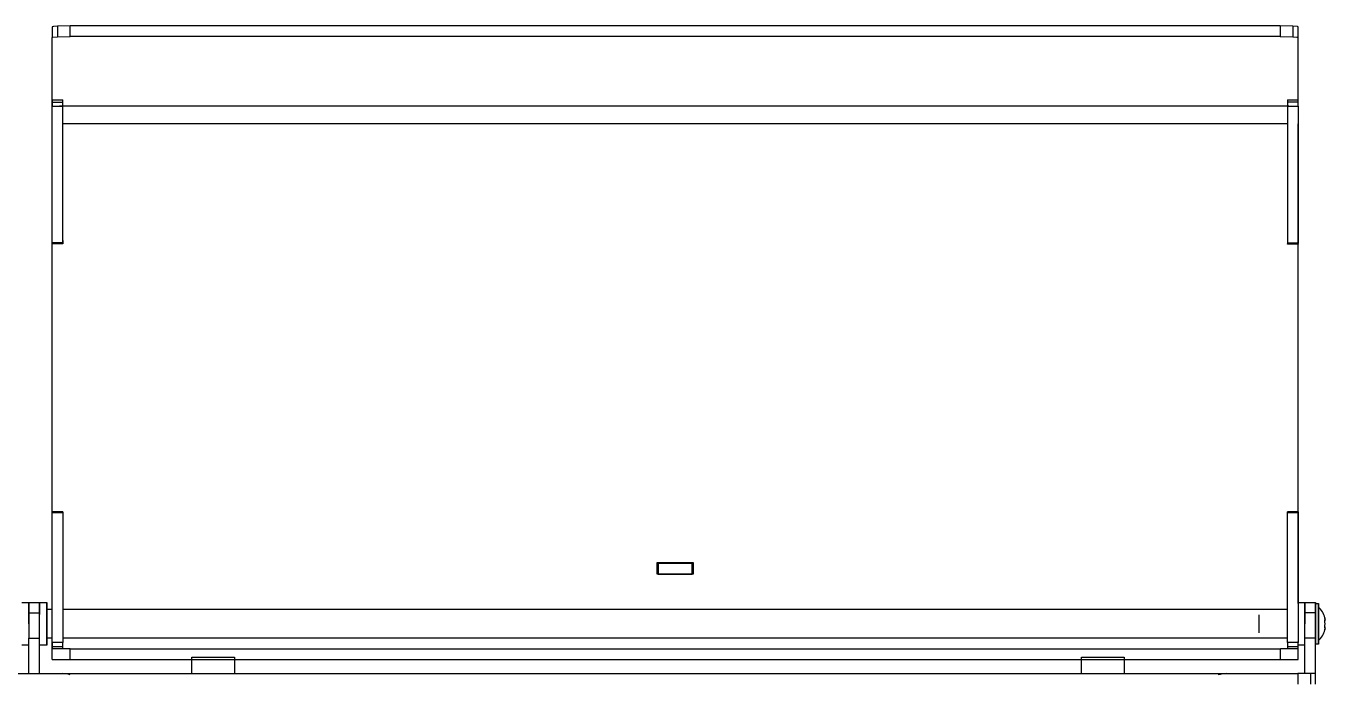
# Model space of a CAD drawing. Header units: millimetres. Extents: x 10366 to 18128, y 24546 to 29685.
# Drawn here: x 12847.2 to 13212.1, y 28452.7 to 28635.9 of the extents above; entities that cross this region are included whole.
import ezdxf

# ---------------------------------------------------------------- set-up
doc = ezdxf.new("R2010")
doc.units = ezdxf.units.MM
doc.header["$LTSCALE"] = 3
doc.layers.add('DomyÅ›lny', color=7, linetype='Continuous')

msp = doc.modelspace()

# ---------------------------------------------------------------- linework, layer by layer
at = {"layer": 'DomyÅ›lny'}
for p, q in [((12856.08, 28635.86), (12856.08, 28632.87)), ((12859.63, 28632.94), (12859.63, 28635.94)), ((13199.57, 28635.94), (12859.63, 28635.94)), ((13199.57, 28635.94), (13199.57, 28632.94)), ((13203.13, 28635.86), (13203.13, 28632.87)), ((12854.6, 28635.68), (12854.6, 28632.68)), ((12854.6, 28613.43), (12854.6, 28632.68)), ((13199.57, 28632.94), (12859.63, 28632.94)), ((13204.6, 28632.68), (13204.6, 28635.68)), ((13204.6, 28613.43), (13204.6, 28632.68)), ((12854.6, 28615.14), (12857.6, 28615.14)), ((12854.6, 28614.56), (12857.6, 28614.56)), ((13201.6, 28615.14), (13204.6, 28615.14)), ((13204.6, 28614.56), (13201.6, 28614.56)), ((12854.6, 28574.99), (12854.6, 28613.45)), ((12854.6, 28613.45), (12857.6, 28613.45)), ((13201.99, 28613.43), (12856.59, 28613.43)), ((12857.6, 28574.99), (12857.6, 28613.45)), ((13201.6, 28613.45), (13204.6, 28613.45)), ((13201.6, 28613.45), (13201.6, 28574.94)), ((13204.6, 28613.45), (13204.6, 28574.94)), ((12854.6, 28471.62), (12854.6, 28608.41)), ((13201.6, 28608.41), (12857.6, 28608.41)), ((13204.6, 28473.66), (13204.6, 28608.41)), ((12857.6, 28574.99), (12854.6, 28574.99)), ((12857.6, 28574.68), (12854.6, 28574.68)), ((13204.6, 28574.94), (13201.6, 28574.94)), ((13204.6, 28574.63), (13201.6, 28574.63)), ((12854.6, 28499.52), (12857.6, 28499.52)), ((12854.6, 28499.45), (12857.6, 28499.45)), ((12854.6, 28462.65), (12854.6, 28499.23)), ((12854.6, 28499.23), (12857.6, 28499.23)), ((12857.6, 28499.23), (12857.6, 28462.65)), ((13201.6, 28499.52), (13204.6, 28499.52)), ((13201.6, 28499.45), (13204.6, 28499.45)), ((13201.6, 28499.23), (13204.6, 28499.23)), ((13201.6, 28462.65), (13201.6, 28499.23)), ((13204.6, 28499.23), (13204.6, 28462.65)), ((13024.57, 28481.94), (13024.57, 28485.14)), ((13024.57, 28485.14), (13034.63, 28485.14)), ((13034.35, 28484.94), (13024.85, 28484.94)), ((13024.85, 28484.94), (13024.85, 28481.94)), ((13034.35, 28481.94), (13034.35, 28484.94)), ((13034.63, 28485.14), (13034.63, 28481.94)), ((13034.63, 28481.94), (13024.57, 28481.94)), ((13024.85, 28481.94), (13034.35, 28481.94)), ((12846.04, 28473.91), (12848.04, 28473.91)), ((12848.04, 28473.91), (12851.04, 28473.91)), ((12851.04, 28473.91), (12853.04, 28473.91)), ((12854.6, 28471.94), (12853.04, 28471.94)), ((13201.6, 28471.94), (12857.6, 28471.94)), ((13204.6, 28473.94), (13206.6, 28473.94)), ((13206.49, 28473.94), (13209.49, 28473.94)), ((13209.51, 28473.69), (13210.31, 28473.69)), ((12848.04, 28470.99), (12851.04, 28470.99)), ((13209.49, 28471.01), (13206.49, 28471.01)), ((12854.6, 28460.94), (12854.6, 28464.47)), ((12848.04, 28461.91), (12846.04, 28461.91)), ((12848.04, 28453.91), (12848.04, 28463.91)), ((12848.04, 28463.91), (12851.04, 28463.91)), ((12851.04, 28453.91), (12851.04, 28463.91)), ((12853.04, 28461.91), (12851.04, 28461.91)), ((12854.6, 28463.94), (12853.04, 28463.94)), ((12857.6, 28462.65), (12854.6, 28462.65)), ((12854.6, 28461.56), (12857.6, 28461.56)), ((12854.6, 28457.94), (12854.6, 28460.94)), ((13201.6, 28463.94), (12857.6, 28463.94)), ((12859.6, 28460.94), (13199.6, 28460.94)), ((12859.6, 28457.94), (12859.6, 28460.94)), ((13199.6, 28457.94), (13199.6, 28460.94)), ((13204.6, 28462.65), (13201.6, 28462.65)), ((13201.6, 28461.56), (13204.6, 28461.56)), ((13204.6, 28460.94), (13204.6, 28462.94)), ((13206.6, 28461.94), (13204.6, 28461.94)), ((13204.6, 28457.94), (13204.6, 28460.94)), ((13209.49, 28463.94), (13206.49, 28463.94)), ((13206.49, 28453.94), (13206.49, 28463.94)), ((13209.49, 28453.94), (13209.49, 28463.94)), ((13210.31, 28462.19), (13209.51, 28462.19)), ((12859.6, 28457.94), (13199.6, 28457.94)), ((12893.76, 28453.94), (12893.76, 28458.54)), ((12905.76, 28458.54), (12905.76, 28453.94)), ((13143.76, 28453.94), (13143.76, 28458.54)), ((13155.76, 28458.54), (13155.76, 28453.94)), ((12134.49, 28453.94), (13204.49, 28453.94)), ((13204.49, 28453.94), (13204.49, 28450.94)), ((13208.03, 28453.94), (13208.03, 28450.94)), ((13209.49, 28450.94), (13209.49, 28453.94))]:
    msp.add_line(p, q, dxfattribs=at)
for points in [[(12856.08, 28635.86, 0), (12854.96, 28635.77, 0), (12854.69, 28635.72, 0), (12854.65, 28635.71, 0), (12854.62, 28635.7, 0), (12854.61, 28635.69, 0), (12854.61, 28635.69, 0), (12854.61, 28635.69, 0), (12854.61, 28635.69, 0), (12854.6, 28635.68, 0), (12854.6, 28635.68, 0), (12854.6, 28635.68, 0), (12854.6, 28635.68, 0), (12854.6, 28635.68, 0)], [(12859.63, 28635.94, 0), (12856.08, 28635.86, 0)], [(13203.13, 28635.86, 0), (13199.57, 28635.94, 0)], [(13204.6, 28635.68, 0), (13204.6, 28635.68, 0), (13204.6, 28635.68, 0), (13204.6, 28635.68, 0), (13204.6, 28635.68, 0), (13204.6, 28635.69, 0), (13204.6, 28635.69, 0), (13204.59, 28635.69, 0), (13204.59, 28635.69, 0), (13204.58, 28635.7, 0), (13204.57, 28635.71, 0), (13204.54, 28635.72, 0), (13204.43, 28635.75, 0), (13203.13, 28635.86, 0)], [(12854.6, 28632.68, 0), (12854.6, 28632.68, 0), (12854.6, 28632.68, 0), (12854.6, 28632.69, 0), (12854.6, 28632.69, 0), (12854.6, 28632.69, 0), (12854.61, 28632.69, 0), (12854.61, 28632.7, 0), (12854.61, 28632.7, 0), (12854.62, 28632.71, 0), (12854.64, 28632.71, 0), (12854.67, 28632.72, 0), (12854.77, 28632.75, 0), (12856.08, 28632.87, 0)], [(12856.08, 28632.87, 0), (12859.63, 28632.94, 0)], [(13199.57, 28632.94, 0), (13203.13, 28632.87, 0)], [(13203.13, 28632.87, 0), (13204.22, 28632.78, 0), (13204.51, 28632.73, 0), (13204.55, 28632.72, 0), (13204.58, 28632.71, 0), (13204.59, 28632.7, 0), (13204.59, 28632.7, 0), (13204.6, 28632.69, 0), (13204.6, 28632.69, 0), (13204.6, 28632.69, 0), (13204.6, 28632.69, 0), (13204.6, 28632.68, 0), (13204.6, 28632.68, 0), (13204.6, 28632.68, 0)], [(12854.6, 28615.14, 0), (12854.6, 28615.14, 0), (12854.6, 28615.14, 0), (12854.6, 28615.14, 0), (12854.6, 28615.14, 0), (12854.6, 28615.14, 0), (12854.6, 28615.14, 0), (12854.6, 28615.14, 0), (12854.6, 28615.14, 0), (12854.6, 28615.14, 0), (12854.6, 28615.14, 0), (12854.6, 28615.14, 0), (12854.6, 28615.14, 0), (12854.6, 28615.14, 0), (12854.6, 28615.14, 0), (12854.6, 28615.14, 0), (12854.6, 28615.14, 0), (12854.6, 28615.14, 0), (12854.6, 28615.14, 0), (12854.6, 28615.14, 0), (12854.6, 28615.14, 0), (12854.6, 28615.14, 0), (12854.6, 28615.14, 0), (12854.6, 28615.13, 0), (12854.6, 28615.12, 0), (12854.6, 28615.06, 0), (12854.6, 28614.56, 0)], [(12854.6, 28614.56, 0), (12854.6, 28613.45, 0)], [(12857.6, 28614.56, 0), (12857.6, 28614.99, 0), (12857.6, 28615.11, 0), (12857.6, 28615.13, 0), (12857.6, 28615.14, 0), (12857.6, 28615.14, 0), (12857.6, 28615.14, 0), (12857.6, 28615.14, 0), (12857.6, 28615.14, 0), (12857.6, 28615.14, 0), (12857.6, 28615.14, 0), (12857.6, 28615.14, 0), (12857.6, 28615.14, 0), (12857.6, 28615.14, 0), (12857.6, 28615.14, 0), (12857.6, 28615.14, 0), (12857.6, 28615.14, 0), (12857.6, 28615.14, 0), (12857.6, 28615.14, 0), (12857.6, 28615.14, 0), (12857.6, 28615.14, 0)], [(12857.6, 28613.45, 0), (12857.6, 28614.56, 0)], [(13201.6, 28615.14, 0), (13201.6, 28615.14, 0), (13201.6, 28615.14, 0), (13201.6, 28615.14, 0), (13201.6, 28615.14, 0), (13201.6, 28615.14, 0), (13201.6, 28615.14, 0), (13201.6, 28615.14, 0), (13201.6, 28615.14, 0), (13201.6, 28615.14, 0), (13201.6, 28615.14, 0), (13201.6, 28615.14, 0), (13201.6, 28615.14, 0), (13201.6, 28615.14, 0), (13201.6, 28615.14, 0), (13201.6, 28615.14, 0), (13201.6, 28615.14, 0), (13201.6, 28615.14, 0), (13201.6, 28615.14, 0), (13201.6, 28615.14, 0), (13201.6, 28615.14, 0), (13201.6, 28615.14, 0), (13201.6, 28615.14, 0), (13201.6, 28615.14, 0), (13201.6, 28615.12, 0), (13201.6, 28615.07, 0), (13201.6, 28614.56, 0)], [(13201.6, 28614.56, 0), (13201.6, 28613.45, 0)], [(13204.6, 28614.56, 0), (13204.6, 28615, 0), (13204.6, 28615.11, 0), (13204.6, 28615.14, 0), (13204.6, 28615.14, 0), (13204.6, 28615.14, 0), (13204.6, 28615.14, 0), (13204.6, 28615.14, 0), (13204.6, 28615.14, 0), (13204.6, 28615.14, 0), (13204.6, 28615.14, 0), (13204.6, 28615.14, 0), (13204.6, 28615.14, 0), (13204.6, 28615.14, 0), (13204.6, 28615.14, 0), (13204.6, 28615.14, 0), (13204.6, 28615.14, 0), (13204.6, 28615.14, 0), (13204.6, 28615.14, 0), (13204.6, 28615.14, 0)], [(13204.6, 28613.45, 0), (13204.6, 28614.56, 0)], [(12854.6, 28574.75, 0), (12854.6, 28575.11, 0), (12854.6, 28575.68, 0)], [(12854.6, 28574.99, 0), (12854.6, 28574.7, 0), (12854.6, 28574.68, 0), (12854.6, 28574.68, 0), (12854.6, 28574.68, 0), (12854.6, 28574.68, 0), (12854.6, 28574.68, 0), (12854.6, 28574.68, 0), (12854.6, 28574.68, 0), (12854.6, 28574.68, 0), (12854.6, 28574.68, 0), (12854.6, 28574.68, 0), (12854.6, 28574.68, 0), (12854.6, 28574.68, 0), (12854.6, 28574.68, 0), (12854.6, 28574.68, 0), (12854.6, 28574.68, 0), (12854.6, 28574.68, 0), (12854.6, 28574.68, 0), (12854.6, 28574.68, 0), (12854.6, 28574.68, 0), (12854.6, 28574.68, 0), (12854.6, 28574.68, 0), (12854.6, 28574.68, 0), (12854.6, 28574.69, 0), (12854.6, 28574.75, 0)], [(12857.6, 28575.68, 0), (12857.6, 28574.75, 0)], [(12857.6, 28574.75, 0), (12857.6, 28574.68, 0), (12857.6, 28574.68, 0), (12857.6, 28574.68, 0), (12857.6, 28574.68, 0), (12857.6, 28574.68, 0), (12857.6, 28574.68, 0), (12857.6, 28574.68, 0), (12857.6, 28574.68, 0), (12857.6, 28574.68, 0), (12857.6, 28574.68, 0), (12857.6, 28574.68, 0), (12857.6, 28574.68, 0), (12857.6, 28574.68, 0), (12857.6, 28574.68, 0), (12857.6, 28574.68, 0), (12857.6, 28574.68, 0), (12857.6, 28574.68, 0), (12857.6, 28574.68, 0), (12857.6, 28574.68, 0), (12857.6, 28574.68, 0), (12857.6, 28574.72, 0), (12857.6, 28574.99, 0)], [(13201.6, 28574.94, 0), (13201.6, 28574.65, 0), (13201.6, 28574.63, 0), (13201.6, 28574.63, 0), (13201.6, 28574.63, 0), (13201.6, 28574.63, 0), (13201.6, 28574.63, 0), (13201.6, 28574.63, 0), (13201.6, 28574.63, 0), (13201.6, 28574.63, 0), (13201.6, 28574.63, 0), (13201.6, 28574.63, 0), (13201.6, 28574.63, 0), (13201.6, 28574.63, 0), (13201.6, 28574.63, 0), (13201.6, 28574.63, 0), (13201.6, 28574.63, 0), (13201.6, 28574.63, 0), (13201.6, 28574.63, 0), (13201.6, 28574.63, 0), (13201.6, 28574.63, 0), (13201.6, 28574.63, 0), (13201.6, 28574.64, 0), (13201.6, 28574.65, 0), (13201.6, 28574.7, 0)], [(13204.6, 28574.7, 0), (13204.6, 28574.64, 0), (13204.6, 28574.63, 0), (13204.6, 28574.63, 0), (13204.6, 28574.63, 0), (13204.6, 28574.63, 0), (13204.6, 28574.63, 0), (13204.6, 28574.63, 0), (13204.6, 28574.63, 0), (13204.6, 28574.63, 0), (13204.6, 28574.63, 0), (13204.6, 28574.63, 0), (13204.6, 28574.63, 0), (13204.6, 28574.63, 0), (13204.6, 28574.63, 0), (13204.6, 28574.63, 0), (13204.6, 28574.63, 0), (13204.6, 28574.63, 0), (13204.6, 28574.63, 0), (13204.6, 28574.63, 0), (13204.6, 28574.63, 0), (13204.6, 28574.64, 0), (13204.6, 28574.68, 0), (13204.6, 28574.94, 0)], [(12854.6, 28498.52, 0), (12854.6, 28499.45, 0)], [(12857.6, 28499.45, 0), (12857.6, 28499.08, 0), (12857.6, 28498.52, 0)], [(13201.6, 28498.52, 0), (13201.6, 28499.45, 0)], [(13204.6, 28499.45, 0), (13204.6, 28499.08, 0), (13204.6, 28498.52, 0)], [(12848.04, 28473.91, 0), (12848.04, 28473.91, 0), (12848.04, 28473.91, 0), (12848.04, 28473.91, 0), (12848.04, 28473.91, 0), (12848.04, 28473.91, 0), (12848.04, 28473.91, 0), (12848.04, 28473.91, 0), (12848.04, 28473.91, 0), (12848.04, 28473.91, 0), (12848.04, 28473.91, 0), (12848.04, 28473.91, 0), (12848.04, 28473.91, 0), (12848.04, 28473.9, 0), (12848.04, 28473.84, 0), (12848.04, 28473.62, 0), (12848.04, 28472.68, 0), (12848.04, 28470.99, 0)], [(12851.04, 28467.91, 0), (12851.04, 28473.91, 0)], [(12851.04, 28470.99, 0), (12851.04, 28473.26, 0), (12851.04, 28473.78, 0), (12851.04, 28473.89, 0), (12851.04, 28473.91, 0), (12851.04, 28473.91, 0), (12851.04, 28473.91, 0), (12851.04, 28473.91, 0), (12851.04, 28473.91, 0), (12851.04, 28473.91, 0), (12851.04, 28473.91, 0), (12851.04, 28473.91, 0), (12851.04, 28473.91, 0), (12851.04, 28473.91, 0), (12851.04, 28473.91, 0), (12851.04, 28473.91, 0), (12851.04, 28473.91, 0), (12851.04, 28473.91, 0), (12851.04, 28473.91, 0), (12851.04, 28473.91, 0), (12851.04, 28473.91, 0), (12851.04, 28473.91, 0), (12851.04, 28473.91, 0), (12851.04, 28473.91, 0), (12851.04, 28473.91, 0), (12851.04, 28473.91, 0), (12851.04, 28473.9, 0), (12851.04, 28473.84, 0), (12851.04, 28473.6, 0), (12851.04, 28472.6, 0), (12851.04, 28470.6, 0)], [(13206.49, 28471.01, 0), (13206.49, 28473.29, 0), (13206.49, 28473.81, 0), (13206.49, 28473.92, 0), (13206.49, 28473.94, 0), (13206.49, 28473.94, 0), (13206.49, 28473.94, 0), (13206.49, 28473.94, 0), (13206.49, 28473.94, 0), (13206.49, 28473.94, 0), (13206.49, 28473.94, 0), (13206.49, 28473.94, 0), (13206.49, 28473.94, 0), (13206.49, 28473.94, 0), (13206.49, 28473.94, 0), (13206.49, 28473.94, 0), (13206.49, 28473.94, 0), (13206.49, 28473.94, 0), (13206.49, 28473.94, 0), (13206.49, 28473.94, 0), (13206.49, 28473.93, 0), (13206.49, 28473.92, 0), (13206.49, 28473.86, 0), (13206.49, 28473.63, 0), (13206.49, 28472.62, 0), (13206.49, 28470.6, 0)], [(13206.6, 28467.94, 0), (13206.6, 28473.94, 0)], [(13209.49, 28473.94, 0), (13209.49, 28473.94, 0), (13209.49, 28473.94, 0), (13209.49, 28473.94, 0), (13209.49, 28473.94, 0), (13209.49, 28473.94, 0), (13209.49, 28473.94, 0), (13209.49, 28473.94, 0), (13209.49, 28473.94, 0), (13209.49, 28473.94, 0), (13209.49, 28473.94, 0), (13209.49, 28473.94, 0), (13209.49, 28473.93, 0), (13209.49, 28473.92, 0), (13209.49, 28473.87, 0), (13209.49, 28473.65, 0), (13209.49, 28472.71, 0), (13209.49, 28471.01, 0)], [(13210.31, 28472.69, 0), (13210.31, 28472.69, 0), (13210.31, 28472.69, 0), (13210.31, 28472.69, 0), (13210.31, 28472.69, 0), (13210.31, 28472.69, 0), (13210.31, 28472.69, 0), (13210.31, 28472.69, 0), (13210.31, 28472.69, 0), (13210.31, 28472.69, 0), (13210.31, 28472.69, 0), (13210.31, 28472.69, 0), (13210.31, 28472.69, 0), (13210.31, 28472.68, 0), (13210.31, 28472.66, 0), (13210.31, 28472.55, 0), (13210.31, 28472.1, 0), (13210.31, 28467.94, 0)], [(12848.04, 28470.99, 0), (12848.04, 28463.91, 0)], [(12851.04, 28463.91, 0), (12851.04, 28470.99, 0)], [(13193.51, 28470.44, 0), (13193.51, 28470.44, 0), (13193.51, 28470.44, 0), (13193.51, 28470.44, 0), (13193.51, 28470.44, 0), (13193.51, 28470.44, 0), (13193.51, 28470.44, 0), (13193.51, 28470.44, 0), (13193.51, 28470.44, 0), (13193.51, 28470.44, 0), (13193.51, 28470.44, 0), (13193.51, 28470.44, 0), (13193.51, 28470.44, 0), (13193.51, 28470.43, 0), (13193.51, 28470.42, 0), (13193.51, 28470.37, 0), (13193.51, 28470.13, 0), (13193.51, 28467.94, 0)], [(13206.49, 28463.94, 0), (13206.49, 28471.01, 0)], [(13209.49, 28471.01, 0), (13209.49, 28463.94, 0)], [(13212.08, 28468.81, 0), (13212.12, 28469.02, 0), (13212.14, 28469.24, 0), (13212.12, 28469.46, 0), (13212.08, 28469.67, 0)], [(13212.08, 28469.67, 0), (13212.12, 28469.46, 0), (13212.14, 28469.24, 0), (13212.12, 28469.02, 0), (13212.08, 28468.81, 0)], [(13193.51, 28467.94, 0), (13193.51, 28465.44, 0)], [(13210.31, 28467.94, 0), (13210.31, 28463.19, 0)], [(13212.08, 28467.07, 0), (13212.12, 28466.86, 0), (13212.14, 28466.64, 0), (13212.12, 28466.42, 0), (13212.08, 28466.21, 0)], [(13212.08, 28466.21, 0), (13212.12, 28466.42, 0), (13212.14, 28466.64, 0), (13212.12, 28466.86, 0), (13212.08, 28467.07, 0)], [(12854.6, 28462.65, 0), (12854.6, 28461.56, 0)], [(12854.6, 28461.56, 0), (12854.6, 28460.94, 0)], [(12859.6, 28460.94, 0), (12854.6, 28460.94, 0)], [(12857.6, 28461.56, 0), (12857.6, 28462.65, 0)], [(12857.6, 28460.94, 0), (12857.6, 28460.94, 0), (12857.6, 28460.94, 0), (12857.6, 28460.94, 0), (12857.6, 28460.94, 0), (12857.6, 28460.94, 0), (12857.6, 28460.94, 0), (12857.6, 28460.94, 0), (12857.6, 28460.94, 0), (12857.6, 28460.94, 0), (12857.6, 28460.94, 0), (12857.6, 28460.94, 0), (12857.6, 28460.94, 0), (12857.6, 28460.94, 0), (12857.6, 28460.96, 0), (12857.6, 28461.01, 0), (12857.6, 28461.56, 0)], [(13204.6, 28460.94, 0), (13204.6, 28460.94, 0), (13204.6, 28460.94, 0), (13204.6, 28460.94, 0), (13204.6, 28460.94, 0), (13204.6, 28460.94, 0), (13204.6, 28460.94, 0), (13204.6, 28460.94, 0), (13204.6, 28460.94, 0), (13204.6, 28460.94, 0), (13204.6, 28460.94, 0), (13204.6, 28460.94, 0), (13204.6, 28460.94, 0), (13204.59, 28460.94, 0), (13204.57, 28460.94, 0), (13204.46, 28460.94, 0), (13203.99, 28460.94, 0), (13199.6, 28460.94, 0)], [(13201.6, 28462.65, 0), (13201.6, 28461.56, 0)], [(13201.6, 28461.56, 0), (13201.6, 28460.94, 0)], [(13204.6, 28461.56, 0), (13204.6, 28462.65, 0)], [(13204.6, 28460.94, 0), (13204.6, 28460.94, 0), (13204.6, 28460.94, 0), (13204.6, 28460.94, 0), (13204.6, 28460.94, 0), (13204.6, 28460.94, 0), (13204.6, 28460.94, 0), (13204.6, 28460.94, 0), (13204.6, 28460.94, 0), (13204.6, 28460.94, 0), (13204.6, 28460.94, 0), (13204.6, 28460.94, 0), (13204.6, 28460.94, 0), (13204.6, 28460.94, 0), (13204.6, 28460.96, 0), (13204.6, 28461.01, 0), (13204.6, 28461.56, 0)], [(12854.6, 28457.94, 0), (12854.6, 28457.94, 0), (12854.6, 28457.94, 0), (12854.6, 28457.94, 0), (12854.6, 28457.94, 0), (12854.6, 28457.94, 0), (12854.6, 28457.94, 0), (12854.6, 28457.94, 0), (12854.6, 28457.94, 0), (12854.6, 28457.94, 0), (12854.6, 28457.94, 0), (12854.6, 28457.94, 0), (12854.6, 28457.94, 0), (12854.61, 28457.94, 0), (12854.64, 28457.94, 0), (12854.75, 28457.94, 0), (12855.22, 28457.94, 0), (12859.6, 28457.94, 0)], [(12893.76, 28458.54, 0), (12893.76, 28458.54, 0), (12893.76, 28458.54, 0), (12893.76, 28458.54, 0), (12893.76, 28458.54, 0), (12893.76, 28458.54, 0), (12893.76, 28458.54, 0), (12893.76, 28458.54, 0), (12893.76, 28458.54, 0), (12893.76, 28458.54, 0), (12893.76, 28458.54, 0), (12893.76, 28458.54, 0), (12893.77, 28458.54, 0), (12893.77, 28458.54, 0), (12893.81, 28458.54, 0), (12893.94, 28458.54, 0), (12894.5, 28458.54, 0), (12899.76, 28458.54, 0)], [(12899.76, 28458.54, 0), (12904.01, 28458.54, 0), (12905.34, 28458.54, 0), (12905.66, 28458.54, 0), (12905.74, 28458.54, 0), (12905.76, 28458.54, 0), (12905.76, 28458.54, 0), (12905.76, 28458.54, 0), (12905.76, 28458.54, 0), (12905.76, 28458.54, 0), (12905.76, 28458.54, 0), (12905.76, 28458.54, 0), (12905.76, 28458.54, 0), (12905.76, 28458.54, 0), (12905.76, 28458.54, 0), (12905.76, 28458.54, 0), (12905.76, 28458.54, 0), (12905.76, 28458.54, 0), (12905.76, 28458.54, 0)], [(13143.76, 28458.54, 0), (13143.76, 28458.54, 0), (13143.76, 28458.54, 0), (13143.76, 28458.54, 0), (13143.76, 28458.54, 0), (13143.76, 28458.54, 0), (13143.76, 28458.54, 0), (13143.76, 28458.54, 0), (13143.76, 28458.54, 0), (13143.76, 28458.54, 0), (13143.76, 28458.54, 0), (13143.76, 28458.54, 0), (13143.77, 28458.54, 0), (13143.77, 28458.54, 0), (13143.81, 28458.54, 0), (13143.94, 28458.54, 0), (13144.5, 28458.54, 0), (13149.76, 28458.54, 0)], [(13149.76, 28458.54, 0), (13154.01, 28458.54, 0), (13155.34, 28458.54, 0), (13155.66, 28458.54, 0), (13155.74, 28458.54, 0), (13155.76, 28458.54, 0), (13155.76, 28458.54, 0), (13155.76, 28458.54, 0), (13155.76, 28458.54, 0), (13155.76, 28458.54, 0), (13155.76, 28458.54, 0), (13155.76, 28458.54, 0), (13155.76, 28458.54, 0), (13155.76, 28458.54, 0), (13155.76, 28458.54, 0), (13155.76, 28458.54, 0), (13155.76, 28458.54, 0), (13155.76, 28458.54, 0), (13155.76, 28458.54, 0)], [(13199.6, 28457.94, 0), (13204.6, 28457.94, 0)], [(13208.03, 28453.94, 0), (13204.49, 28453.94, 0)], [(13209.49, 28453.94, 0), (13209.49, 28453.94, 0), (13209.49, 28453.94, 0), (13209.49, 28453.94, 0), (13209.49, 28453.94, 0), (13209.49, 28453.94, 0), (13209.49, 28453.94, 0), (13209.49, 28453.94, 0), (13209.49, 28453.94, 0), (13209.49, 28453.94, 0), (13209.49, 28453.94, 0), (13209.49, 28453.94, 0), (13209.49, 28453.94, 0), (13209.48, 28453.94, 0), (13209.46, 28453.94, 0), (13209.34, 28453.94, 0), (13208.87, 28453.94, 0), (13208.03, 28453.94, 0)]]:
    msp.add_polyline3d(points, dxfattribs=at)
for points in [[(12848.04, 28467.91, 0), (12848.04, 28473.91, 0)], [(12853.04, 28467.91, 0), (12853.04, 28473.91, 0)], [(13209.51, 28467.94, 0), (13209.51, 28462.19, 0), (13209.51, 28467.94, 0), (13209.51, 28473.69, 0)], [(13210.31, 28467.94, 0), (13210.31, 28462.19, 0), (13210.31, 28467.94, 0), (13210.31, 28473.69, 0)], [(12853.04, 28467.91, 0), (12853.04, 28461.91, 0)]]:
    msp.add_polyline3d(points, close=True, dxfattribs=at)
for centre, radius, start, end in [((13205.67, 28467.94), 6.64, 15.1191, 45.6673), ((13205.67, 28467.94), 6.47, 352.3065, 7.6935), ((13205.67, 28467.94), 6.64, 314.3327, 344.8809), ((12857.47, 28445.92), 8.02, 74.4434, 90), ((13184.51, 28445.92), 8.02, 90, 107.1228)]:
    msp.add_arc(centre, radius, start, end, dxfattribs=at)

doc.saveas('drawing.dxf')
